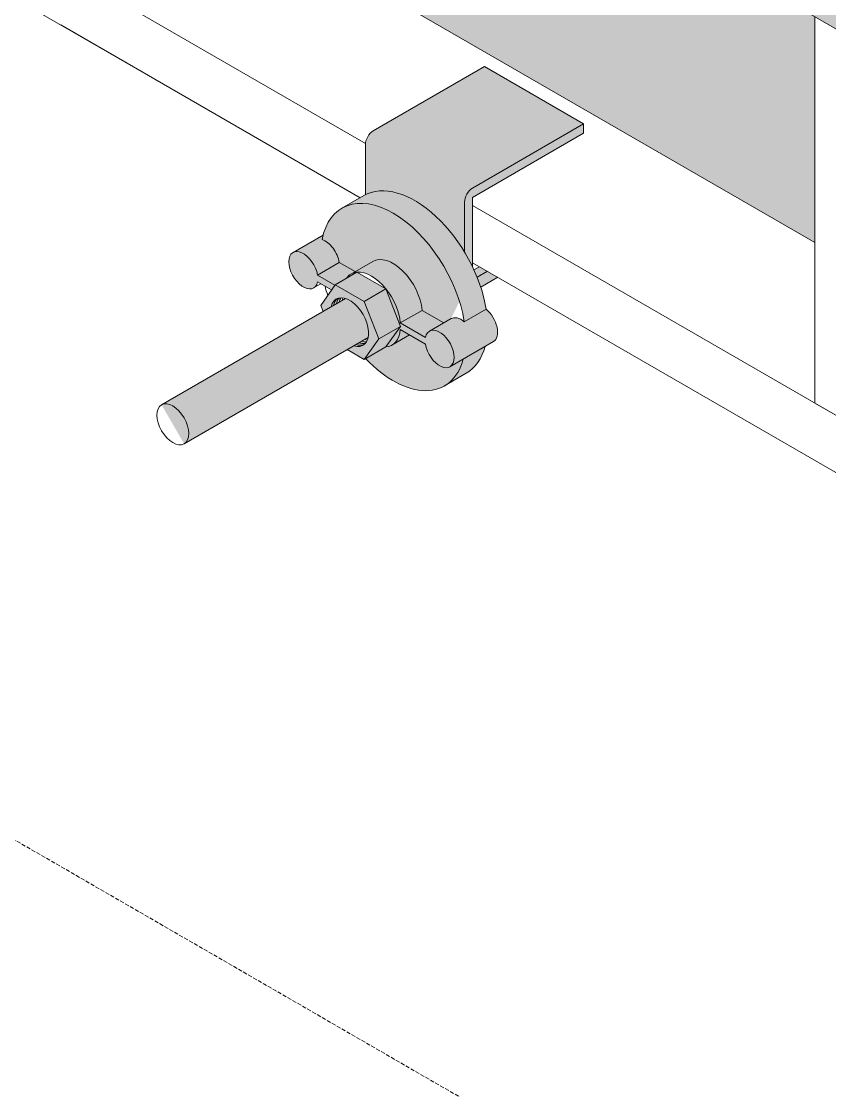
# Model space of a CAD drawing. Extents: x -23436 to 4767, y -4638 to 9755.
# Drawn here: x -16487.9 to -16438.2, y 7803.9 to 7869.7 of the extents above; entities that cross this region are included whole.
import ezdxf

# ---------------------------------------------------------------- set-up
doc = ezdxf.new("R2010")
doc.units = 0
doc.linetypes.add('CABLIN', pattern=[0.35, 0.25, -0.1])
doc.layers.get('0').update_dxf_attribs({"lineweight": 13})
for name, color, linetype, lineweight in [('Demarcação 1', 252, 'Continuous', 9), ('Demarcação 2', 254, 'Continuous', 9), ('Madeira', 100, 'Continuous', 13)]:
    doc.layers.add(name, color=color, linetype=linetype, lineweight=lineweight)

msp = doc.modelspace()

# ---------------------------------------------------------------- hatches: boundary and pattern name
at = {"layer": 'Demarcação 1'}
h = msp.add_hatch(color=9, dxfattribs=at)
h.set_gradient(color1=(192, 192, 192), one_color=1, tint=1, name='CYLINDER')
edge = h.paths.add_edge_path()
edge.add_line((-16681.36753825982, 8030.847396369743), (-16681.36753825982, 8017.407396369741))
edge.add_line((-16681.36753825982, 8017.407396369712), (-16663.44759982811, 8007.061315092633))
edge.add_ellipse((-16662.61499342902, 8002.771448551368), major_axis=(-2.405775771988733, 4.166925868702711), ratio=0.5773502691896255, start_angle=300.8347082678111, end_angle=329.165291732172, ccw=False)
edge.add_line((-16661.78238702947, 8006.09990403494), (-16557.75980249243, 7946.042436850561))
edge.add_ellipse((-16556.78294096186, 7941.715245582785), major_axis=(-2.405775771988733, 4.166925868702711), ratio=0.5773502691896255, start_angle=298.3144101084296, end_angle=331.6855898879626, ccw=False)
edge.add_line((-16555.80607943072, 7944.914454315045), (-16465.19632113874, 7892.600885973994))
edge.add_ellipse((-16464.21945960841, 7888.273694706366), major_axis=(-2.405775771988733, 4.166925868702711), ratio=0.5773502691896255, start_angle=298.3144101104981, end_angle=331.68558988796246, ccw=False)
edge.add_line((-16463.24259807761, 7891.472903438447), (-16419.5699459455, 7866.258485973969))
edge.add_ellipse((-16418.5930844147, 7861.93129470637), major_axis=(-2.405775771988733, 4.166925868702711), ratio=0.5773502691896255, start_angle=239.31726136607142, end_angle=331.68558988665177, ccw=False)
edge.add_line((-16417.65510367379, 7865.152951272858), (-16411.60945555868, 7861.662494706366))
edge.add_line((-16411.6094555588, 7861.662494706379), (-16399.97007413189, 7868.382494706351))
edge.add_line((-16399.97007413184, 7868.382494706351), (-16681.36753825982, 8030.847396369729))
h = msp.add_hatch(color=9, dxfattribs=at)
h.set_gradient(color1=(192, 192, 192), one_color=1, tint=1, name='CYLINDER')
edge = h.paths.add_edge_path(flags=17)
edge.add_ellipse((-16464.21945960841, 7888.273694706366), major_axis=(-2.405775771988732, 4.166925868702717), ratio=0.577350269189626, start_angle=240.02804197552558, end_angle=298.3144101118503, ccw=False)
edge.add_line((-16460.93354015656, 7887.395225832308), (-16422.50464106361, 7865.16859055719))
edge.add_ellipse((-16419.61376863239, 7861.34200239858), major_axis=(2.405775771988732, -4.166925868702717), ratio=0.577350269189626, start_angle=180.0000000000433, end_angle=191.6896421900232, ccw=False)
edge.add_ellipse((-16419.61376863239, 7861.34200239858), major_axis=(2.405775771988732, -4.166925868702717), ratio=0.577350269189626, start_angle=56.293085637272895, end_angle=180.0000000000433, ccw=False)
edge.add_line((-16421.70270033132, 7865.691858278076), (-16420.99886018688, 7866.098220574915))
edge.add_ellipse((-16418.5930844147, 7861.93129470637), major_axis=(-2.405775771988732, 4.166925868702717), ratio=0.577350269189626, start_angle=331.685589888186, end_angle=360, ccw=False)
edge.add_line((-16419.56994594538, 7866.258485973971), (-16463.24259807749, 7891.472903438536))
h = msp.add_hatch(color=9, dxfattribs=at)
h.set_gradient(color1=(192, 192, 192), one_color=1, tint=1, name='CYLINDER')
edge = h.paths.add_edge_path()
edge.add_ellipse((-16464.21945960841, 7888.273694706366), major_axis=(-2.405775771988735, 4.166925868702728), ratio=0.5773502691896261, start_angle=179.9999999999951, end_angle=208.2575950046178, ccw=False)
edge.add_line((-16461.81368383623, 7884.106768837646), (-16462.66693486335, 7883.61414412707))
edge.add_line((-16462.66693486341, 7883.61414412707), (-16422.90558776315, 7860.65791967521))
edge.add_line((-16422.90558776315, 7860.657919675239), (-16422.9035200658, 7860.65911346077))
edge.add_line((-16422.90352006545, 7860.659113460755), (-16423.01604935717, 7860.949140860157))
edge.add_line((-16423.01604935723, 7860.949140860157), (-16422.68394007264, 7861.421616044401))
edge.add_ellipse((-16419.61376863239, 7861.34200239858), major_axis=(2.405775771988735, -4.166925868702728), ratio=0.5773502691896261, start_angle=244.8768740700738, end_angle=250.5264724854313, ccw=False)
edge.add_line((-16422.81335996497, 7861.853558085026), (-16423.00637765116, 7861.964996898208))
edge.add_line((-16423.0063776511, 7861.964996898208), (-16423.35144157653, 7861.765774147887))
edge.add_ellipse((-16423.83259673112, 7862.599159321642), major_axis=(0.4811551543977463, -0.8333851737405428), ratio=0.5773502691896262, start_angle=180.0000000000092, end_angle=360.0000000000122, ccw=False)
edge.add_ellipse((-16423.83259673112, 7862.599159321642), major_axis=(0.4811551543977463, -0.8333851737405428), ratio=0.5773502691896262, start_angle=56.53695903280811, end_angle=180.0000000000092, ccw=False)
edge.add_line((-16424.25583955341, 7863.465980196006), (-16423.76690819683, 7863.74826484623))
edge.add_line((-16423.76690819683, 7863.748264846259), (-16460.96140307692, 7885.260941281447))
h = msp.add_hatch(color=256, dxfattribs=at)
h.dxf.hatch_style = 1
h.set_gradient(color1=(132, 132, 132), tint=1, name='SPHERICAL')
edge = h.paths.add_edge_path()
edge.add_line((-16453.32916367751, 7863.39955568923), (-16459.43856626724, 7866.926820918754))
edge.add_line((-16459.43856626689, 7866.926820918756), (-16466.28109716709, 7862.97628386157))
edge.add_ellipse((-16466.28109716715, 7862.41192142486), major_axis=(-0.3456000000000006, -0.598596759095805), ratio=0.5773502691896261, start_angle=224.9999999998697, end_angle=314.9999999999998)
edge.add_line((-16466.76984937464, 7862.129740206479), (-16466.76984937464, 7859.046478023765))
edge.add_ellipse((-16463.71514807954, 7853.523213046208), major_axis=(-3.15692307692308, 5.467951164817456), ratio=0.5773502691896258, start_angle=271.82644889274303, end_angle=358.1735511072676, ccw=False)
edge.add_line((-16460.66044678467, 7855.51921279421), (-16460.66044678467, 7858.722661600896))
edge.add_ellipse((-16460.17169457765, 7858.884656195336), major_axis=(0.3456000000000006, 0.598596759095805), ratio=0.5773502691896261, start_angle=44.99999999993469, end_angle=134.9999999999675, ccw=False)
edge.add_line((-16460.17169457765, 7859.449018631956), (-16453.32916367744, 7863.39955568923))
h = msp.add_hatch(color=256, dxfattribs=at)
h.dxf.hatch_style = 1
h.set_gradient(color1=(132, 132, 132), tint=1, name='SPHERICAL')
edge = h.paths.add_edge_path()
edge.add_line((-16453.32916367751, 7862.835193252407), (-16453.32916367751, 7863.399555689246))
edge.add_line((-16453.32916367751, 7863.39955568923), (-16460.17169457772, 7859.449018631956))
edge.add_ellipse((-16460.17169457765, 7858.884656195336), major_axis=(0.3456000000000006, 0.598596759095805), ratio=0.5773502691896261, start_angle=44.99999999993486, end_angle=134.9999999999675)
edge.add_line((-16460.66044678467, 7858.602474976808), (-16460.66044678467, 7855.51921279421))
edge.add_ellipse((-16463.71514807954, 7853.523213046208), major_axis=(-3.15692307692308, 5.467951164817456), ratio=0.5773502691896258, start_angle=262.4688479150752, end_angle=271.82644889274303, ccw=False)
edge.add_line((-16460.17169457765, 7854.613482525525), (-16460.17169457765, 7858.884656195336))
edge.add_line((-16460.17169457765, 7858.884656195336), (-16453.32916367744, 7862.835193252406))
h = msp.add_hatch(color=256, dxfattribs=at)
h.dxf.hatch_style = 1
h.set_gradient(color1=(132, 132, 132), tint=1, name='SPHERICAL')
edge = h.paths.add_edge_path()
edge.add_ellipse((-16463.71514807954, 7853.523213046208), major_axis=(-3.15692307692308, 5.467951164817456), ratio=0.5773502691896258, start_angle=271.826448892743, end_angle=358.1735511072677)
edge.add_ellipse((-16463.71514807954, 7853.523213046208), major_axis=(-3.15692307692308, 5.467951164817456), ratio=0.5773502691896258, start_angle=358.1735511072677, end_angle=360.0000000000026)
edge.add_line((-16466.87207115626, 7858.99116421102), (-16468.21144018594, 7858.217879141517))
edge.add_ellipse((-16465.05451710893, 7852.749927976618), major_axis=(3.15692307692308, -5.467951164817456), ratio=0.5773502691896258, start_angle=56.29308563726602, end_angle=180.0000000000024, ccw=False)
edge.add_line((-16460.67639522543, 7851.231756241394), (-16459.3370261961, 7852.005041310955))
edge.add_ellipse((-16463.71514807954, 7853.523213046208), major_axis=(-3.15692307692308, 5.467951164817456), ratio=0.5773502691896258, start_angle=236.2930856372657, end_angle=249.994809911856)
edge.add_ellipse((-16463.71514807954, 7853.523213046208), major_axis=(-3.15692307692308, 5.467951164817456), ratio=0.5773502691896258, start_angle=249.994809911856, end_angle=256.001000546177)
edge.add_ellipse((-16463.71514807954, 7853.523213046208), major_axis=(-3.15692307692308, 5.467951164817456), ratio=0.5773502691896258, start_angle=256.001000546177, end_angle=260.5320794259401)
edge.add_ellipse((-16463.71514807954, 7853.523213046208), major_axis=(-3.15692307692308, 5.467951164817456), ratio=0.5773502691896258, start_angle=260.5320794259401, end_angle=262.4688479150752)
edge.add_ellipse((-16463.71514807954, 7853.523213046208), major_axis=(-3.15692307692308, 5.467951164817456), ratio=0.5773502691896258, start_angle=262.4688479150752, end_angle=271.826448892743)
h = msp.add_hatch(color=256, dxfattribs=at)
h.dxf.hatch_style = 1
h.set_gradient(color1=(132, 132, 132), tint=1, name='SPHERICAL')
edge = h.paths.add_edge_path()
edge.add_ellipse((-16465.05451710893, 7852.749927976618), major_axis=(3.15692307692308, -5.467951164817456), ratio=0.5773502691896258, start_angle=56.29308563726577, end_angle=180.0000000000022)
edge.add_ellipse((-16465.05451710893, 7852.749927976618), major_axis=(3.15692307692308, -5.467951164817456), ratio=0.5773502691896258, start_angle=180.0000000000022, end_angle=210.153771802942)
edge.add_ellipse((-16465.05451710893, 7852.749927976618), major_axis=(3.15692307692308, -5.467951164817456), ratio=0.5773502691896258, start_angle=210.153771802942, end_angle=213.7069143627306)
edge.add_ellipse((-16469.25120673373, 7855.172887861421), major_axis=(0.6313846153846155, -1.093590232963489), ratio=0.5773502691896261, start_angle=56.536959032804816, end_angle=146.7236510024918, ccw=False)
edge.add_line((-16468.37633454739, 7854.873989520956), (-16467.40147303334, 7854.311152963213))
edge.add_line((-16467.40147303322, 7854.311152963211), (-16466.1704537781, 7855.021882261597))
edge.add_ellipse((-16465.05451710893, 7852.749927976618), major_axis=(1.262769230769228, -2.187180465926976), ratio=0.5773502691896268, start_angle=50.739170477262576, end_angle=180, ccw=False)
edge.add_line((-16463.27764329848, 7851.930258755845), (-16461.94201417742, 7851.159132923302))
edge.add_line((-16461.94201417742, 7851.159132923302), (-16461.34772323698, 7851.502246957734))
edge.add_ellipse((-16460.857827484, 7850.326968092017), major_axis=(0.6313846153846155, -1.093590232963489), ratio=0.5773502691896261, start_angle=123.276348997522, end_angle=180, ccw=False)
h = msp.add_hatch(color=256, dxfattribs=at)
h.dxf.hatch_style = 1
h.set_gradient(color1=(132, 132, 132), tint=1, name='SPHERICAL')
edge = h.paths.add_edge_path()
edge.add_ellipse((-16469.25120673373, 7855.172887861421), major_axis=(0.6313846153846155, -1.093590232963489), ratio=0.5773502691896261, start_angle=56.53695903280461, end_angle=146.7236510024917)
edge.add_ellipse((-16465.05451710893, 7852.749927976618), major_axis=(3.15692307692308, -5.467951164817456), ratio=0.5773502691896258, start_angle=210.1537718029421, end_angle=213.7069143627307, ccw=False)
edge.add_line((-16469.37003989143, 7856.562399816246), (-16471.22196037832, 7855.493193024782))
edge.add_ellipse((-16470.59057576277, 7854.399602791744), major_axis=(0.6313846153846155, -1.093590232963489), ratio=0.5773502691896261, start_angle=56.53695903281192, end_angle=180.0000000000038, ccw=False)
edge.add_line((-16469.71570357667, 7854.100704451279), (-16468.3763345474, 7854.873989520927))
h = msp.add_hatch(color=256, dxfattribs=at)
h.dxf.hatch_style = 1
h.set_gradient(color1=(132, 132, 132), tint=1, name='SPHERICAL')
edge = h.paths.add_edge_path()
edge.add_ellipse((-16470.59057576277, 7854.399602791744), major_axis=(0.6313846153846155, -1.093590232963489), ratio=0.5773502691896261, start_angle=56.53695903281174, end_angle=180.0000000000032)
edge.add_ellipse((-16470.59057576277, 7854.399602791744), major_axis=(0.6313846153846155, -1.093590232963489), ratio=0.5773502691896261, start_angle=180.0000000000032, end_angle=360.0000000000787)
edge.add_ellipse((-16470.59057576277, 7854.399602791744), major_axis=(0.6313846153846155, -1.093590232963489), ratio=0.5773502691896261, start_angle=360.0000000000787, end_angle=393.4630409671884)
edge.add_line((-16469.71570357667, 7853.688285747525), (-16468.84890014607, 7853.187836553549))
edge.add_line((-16468.84890014606, 7853.187836553565), (-16468.64269079417, 7853.481200232591))
edge.add_line((-16468.64269079406, 7853.481200232589), (-16469.71570357667, 7854.100704451306))
h = msp.add_hatch(color=256, dxfattribs=at)
h.dxf.hatch_style = 1
h.set_gradient(color1=(132, 132, 132), tint=1, name='SPHERICAL')
edge = h.paths.add_edge_path()
edge.add_line((-16468.37633454739, 7854.873989520956), (-16469.71570357672, 7854.100704451308))
edge.add_line((-16469.71570357667, 7854.100704451279), (-16468.64269079406, 7853.481200232562))
edge.add_line((-16468.64269079406, 7853.481200232589), (-16468.6261678537, 7853.504706589632))
edge.add_line((-16468.62616785369, 7853.504706589634), (-16467.94045627732, 7853.900602352644))
edge.add_ellipse((-16466.3938861382, 7851.976642907142), major_axis=(1.262769230769228, -2.187180465926976), ratio=0.5773502691896268, start_angle=179.9999999999906, end_angle=194.9999999998853, ccw=False)
edge.add_line((-16467.65665536896, 7854.163823373103), (-16467.40147303316, 7854.311152963197))
edge.add_line((-16467.40147303322, 7854.311152963211), (-16468.37633454739, 7854.873989520955))
h = msp.add_hatch(color=256, dxfattribs=at)
h.dxf.hatch_style = 1
h.set_gradient(color1=(132, 132, 132), tint=1, name='SPHERICAL')
edge = h.paths.add_edge_path()
edge.add_ellipse((-16465.05451710893, 7852.749927976618), major_axis=(1.262769230769228, -2.187180465926976), ratio=0.5773502691896268, start_angle=50.73917047726238, end_angle=180)
edge.add_line((-16466.3172863398, 7854.937108442549), (-16467.65665536907, 7854.163823373076))
edge.add_ellipse((-16466.3938861382, 7851.976642907142), major_axis=(1.262769230769228, -2.187180465926976), ratio=0.5773502691896268, start_angle=165.000000000028, end_angle=179.9999999999906, ccw=False)
edge.add_ellipse((-16466.3938861382, 7851.976642907142), major_axis=(1.262769230769228, -2.187180465926976), ratio=0.5773502691896268, start_angle=104.99999999997391, end_angle=165.000000000028, ccw=False)
edge.add_ellipse((-16466.3938861382, 7851.976642907142), major_axis=(1.262769230769228, -2.187180465926976), ratio=0.5773502691896268, start_angle=50.739170477262576, end_angle=104.99999999997391, ccw=False)
edge.add_line((-16464.61701232798, 7851.156973686315), (-16463.27764329848, 7851.930258755861))
h = msp.add_hatch(color=256, dxfattribs=at)
h.dxf.hatch_style = 1
h.set_gradient(color1=(132, 132, 132), tint=1, name='SPHERICAL')
edge = h.paths.add_edge_path()
edge.add_line((-16459.25528418957, 7854.334484049101), (-16459.74403639677, 7854.616665267455))
edge.add_line((-16459.74403639671, 7854.616665267515), (-16460.08192984432, 7854.421582394496))
edge.add_ellipse((-16463.71514807954, 7853.523213046208), major_axis=(-3.15692307692308, 5.467951164817456), ratio=0.5773502691896258, start_angle=256.0010005461772, end_angle=260.5320794259402, ccw=False)
edge.add_line((-16459.88831044987, 7853.969006167243), (-16459.25528418957, 7854.334484049117))
h = msp.add_hatch(color=256, dxfattribs=at)
h.dxf.hatch_style = 1
h.set_gradient(color1=(132, 132, 132), tint=1, name='SPHERICAL')
edge = h.paths.add_edge_path()
edge.add_line((-16458.62263483668, 7853.96922377501), (-16459.25528418957, 7854.334484049101))
edge.add_line((-16459.25528418957, 7854.334484049101), (-16459.88831044993, 7853.969006167226))
edge.add_ellipse((-16463.71514807954, 7853.523213046208), major_axis=(-3.15692307692308, 5.467951164817456), ratio=0.5773502691896258, start_angle=249.99480991185618, end_angle=256.0010005461772, ccw=False)
edge.add_line((-16459.66870857855, 7853.365272818553), (-16458.62263483668, 7853.969223775026))
h = msp.add_hatch(color=256, dxfattribs=at)
h.dxf.hatch_style = 1
h.set_gradient(color1=(132, 132, 132), tint=1, name='SPHERICAL')
h.paths.add_polyline_path([(-16467.2867988243, 7854.277991659077), (-16468.62616785369, 7853.504706589634), (-16466.84034248113, 7852.473659830208), (-16465.50097345198, 7853.246944899684)])
h = msp.add_hatch(color=256, dxfattribs=at)
h.dxf.hatch_style = 1
h.set_gradient(color1=(132, 132, 132), tint=1, name='SPHERICAL')
edge = h.paths.add_edge_path()
edge.add_line((-16465.94742979492, 7850.172311078071), (-16466.84034248114, 7852.47365983021))
edge.add_line((-16466.84034248113, 7852.473659830208), (-16468.62616785369, 7853.504706589618))
edge.add_line((-16468.62616785369, 7853.504706589634), (-16468.64269079405, 7853.481200232591))
edge.add_line((-16468.64269079406, 7853.481200232589), (-16468.84890014607, 7853.187836553563))
edge.add_line((-16468.84890014606, 7853.187836553565), (-16469.51908053968, 7852.234404597008))
edge.add_line((-16469.51908053956, 7852.234404596978), (-16469.37141660494, 7851.853822914867))
edge.add_line((-16469.37141660506, 7851.853822914894), (-16468.86712344058, 7852.144976709078))
edge.add_ellipse((-16467.73325516759, 7851.203357837581), major_axis=(-0.8208000000000009, 1.421667302852536), ratio=0.5773502691896264, start_angle=355.3200786188029, end_angle=392.6368975035609, ccw=False)
edge.add_ellipse((-16467.73325516759, 7851.203357837581), major_axis=(-0.8208000000000009, 1.421667302852536), ratio=0.5773502691896264, start_angle=349.0253361099256, end_angle=355.3200786188029, ccw=False)
edge.add_ellipse((-16467.73325516759, 7851.203357837581), major_axis=(-0.8208000000000009, 1.421667302852536), ratio=0.5773502691896264, start_angle=342.5928085264702, end_angle=349.0253361099256, ccw=False)
edge.add_ellipse((-16467.73325516759, 7851.203357837581), major_axis=(-0.8208000000000009, 1.421667302852536), ratio=0.5773502691896264, start_angle=335.92411531679977, end_angle=342.5928085264702, ccw=False)
edge.add_ellipse((-16467.73325516759, 7851.203357837581), major_axis=(-0.8208000000000009, 1.421667302852536), ratio=0.5773502691896264, start_angle=328.8867134268062, end_angle=335.92411531679977, ccw=False)
edge.add_line((-16467.98031051024, 7852.656978393217), (-16467.98178689447, 7852.656126002414))
edge.add_ellipse((-16467.73325516759, 7851.203357837581), major_axis=(-0.8208000000000009, 1.421667302852536), ratio=0.5773502691896264, start_angle=212.6368975035226, end_angle=327.36310249634704, ccw=False)
edge.add_ellipse((-16466.88498811561, 7851.693105048249), major_axis=(-0.8208000000000009, 1.421667302852536), ratio=0.5773502691896264, start_angle=147.3631024964393, end_angle=148.8867134268343, ccw=False)
edge.add_ellipse((-16467.73325516759, 7851.203357837581), major_axis=(-0.8208000000000009, 1.421667302852536), ratio=0.5773502691896264, start_angle=204.0758846831674, end_angle=211.1132865732151, ccw=False)
edge.add_ellipse((-16467.73325516759, 7851.203357837581), major_axis=(-0.8208000000000009, 1.421667302852536), ratio=0.5773502691896264, start_angle=197.407191473494, end_angle=204.0758846831674, ccw=False)
edge.add_ellipse((-16467.73325516759, 7851.203357837581), major_axis=(-0.8208000000000009, 1.421667302852536), ratio=0.5773502691896264, start_angle=190.974663889962, end_angle=197.407191473494, ccw=False)
edge.add_ellipse((-16467.73325516759, 7851.203357837581), major_axis=(-0.8208000000000009, 1.421667302852536), ratio=0.5773502691896264, start_angle=184.679921381206, end_angle=190.974663889962, ccw=False)
edge.add_ellipse((-16467.73325516759, 7851.203357837581), major_axis=(-0.8208000000000009, 1.421667302852536), ratio=0.5773502691896264, start_angle=147.3631024964393, end_angle=184.679921381206, ccw=False)
edge.add_line((-16467.48472344023, 7849.750589672662), (-16467.89742530618, 7849.512316139266))
edge.add_line((-16467.89742530624, 7849.512316139253), (-16466.8403424809, 7848.902009085619))
edge.add_line((-16466.84034248113, 7848.902009085617), (-16465.94742979503, 7850.172311078055))
h = msp.add_hatch(color=256, dxfattribs=at)
h.dxf.hatch_style = 1
h.set_gradient(color1=(132, 132, 132), tint=1, name='SPHERICAL')
h.paths.add_polyline_path([(-16465.50097345198, 7853.246944899684), (-16466.84034248113, 7852.473659830208), (-16465.94742979492, 7850.172311078071), (-16464.60806076552, 7850.945596147749)])
h = msp.add_hatch(color=256, dxfattribs=at)
h.dxf.hatch_style = 1
h.set_gradient(color1=(132, 132, 132), tint=1, name='SPHERICAL')
edge = h.paths.add_edge_path()
edge.add_ellipse((-16462.19719651316, 7849.553683022543), major_axis=(0.6313846153846155, -1.093590232963489), ratio=0.5773502691896261, start_angle=360.0000000000039, end_angle=540.0000000000034)
edge.add_ellipse((-16462.19719651316, 7849.553683022543), major_axis=(0.6313846153846155, -1.093590232963489), ratio=0.5773502691896261, start_angle=180.0000000000032, end_angle=213.4630409671917)
edge.add_line((-16463.0720686995, 7850.265000066733), (-16464.61701232792, 7851.156973686315))
edge.add_ellipse((-16466.3938861382, 7851.976642907142), major_axis=(1.262769230769228, -2.187180465926976), ratio=0.5773502691896268, start_angle=50.73917047726238, end_angle=104.9999999999736)
edge.add_line((-16465.50097345198, 7853.246944899684), (-16464.6080607657, 7850.94559614772))
edge.add_line((-16464.60806076552, 7850.945596147749), (-16465.50097345186, 7849.675294155122))
edge.add_ellipse((-16466.3938861382, 7851.976642907142), major_axis=(1.262769230769228, -2.187180465926976), ratio=0.5773502691896268, start_angle=345.000000000011, end_angle=360.0000000000275)
edge.add_ellipse((-16466.3938861382, 7851.976642907142), major_axis=(1.262769230769228, -2.187180465926976), ratio=0.5773502691896268, start_angle=360.0000000000275, end_angle=399.2608295227374)
edge.add_line((-16464.61701232798, 7850.744554982621), (-16463.07206869956, 7849.852581362908))
edge.add_ellipse((-16462.19719651316, 7849.553683022543), major_axis=(0.6313846153846155, -1.093590232963489), ratio=0.5773502691896261, start_angle=236.5369590328082, end_angle=360.0000000000039)
h = msp.add_hatch(color=256, dxfattribs=at)
h.dxf.hatch_style = 1
h.set_gradient(color1=(132, 132, 132), tint=1, name='SPHERICAL')
edge = h.paths.add_edge_path()
edge.add_ellipse((-16467.73325516759, 7851.203357837581), major_axis=(-0.8208000000000009, 1.421667302852536), ratio=0.5773502691896264, start_angle=212.6368975035515, end_angle=327.3631024963466)
edge.add_line((-16467.98178689401, 7852.656126002385), (-16479.31329039773, 7846.113879404158))
edge.add_ellipse((-16478.6220903982, 7844.916685885994), major_axis=(0.6912000000000004, -1.197193518191609), ratio=0.5773502691896258, start_angle=0, end_angle=179.9999999999757, ccw=False)
edge.add_ellipse((-16478.6220903982, 7844.916685885994), major_axis=(0.6912000000000004, -1.197193518191609), ratio=0.5773502691896258, start_angle=179.9999999999754, end_angle=359.9999999999752)
edge.add_line((-16477.93089039785, 7843.7194923678), (-16466.59938689447, 7850.261738966012))
h = msp.add_hatch(color=256, dxfattribs=at)
h.dxf.hatch_style = 1
h.set_gradient(color1=(132, 132, 132), tint=1, name='SPHERICAL')
edge = h.paths.add_edge_path(flags=17)
edge.add_line((-16463.27764329848, 7851.930258755845), (-16464.61701232798, 7851.156973686313))
edge.add_line((-16464.61701232798, 7851.156973686315), (-16463.07206869956, 7850.265000066733))
edge.add_ellipse((-16462.19719651316, 7849.553683022543), major_axis=(0.6313846153846155, -1.093590232963489), ratio=0.5773502691896261, start_angle=540.0000000000032, end_angle=573.4630409671917, ccw=False)
edge.add_line((-16462.82858112836, 7850.647273255436), (-16461.94201417737, 7851.159132923302))
edge.add_line((-16461.94201417742, 7851.159132923302), (-16463.27764329848, 7851.930258755845))
h = msp.add_hatch(color=256, dxfattribs=at)
h.dxf.hatch_style = 1
h.set_gradient(color1=(132, 132, 132), tint=1, name='SPHERICAL')
edge = h.paths.add_edge_path()
edge.add_ellipse((-16459.5184584545, 7851.10025316158), major_axis=(0.6313846153846155, -1.093590232963489), ratio=0.5773502691896261, start_angle=-2.518090105059784e-11, end_angle=123.276348997522)
edge.add_line((-16459.33702619616, 7852.005041310953), (-16460.67639522549, 7851.231756241392))
edge.add_ellipse((-16460.857827484, 7850.326968092017), major_axis=(0.6313846153846155, -1.093590232963489), ratio=0.5773502691896261, start_angle=123.276348997522, end_angle=180)
edge.add_line((-16461.48921209933, 7851.420558324939), (-16462.82858112837, 7850.647273255436))
edge.add_ellipse((-16462.19719651316, 7849.553683022543), major_axis=(0.6313846153846155, -1.093590232963489), ratio=0.5773502691896261, start_angle=360.0000000000037, end_angle=540.0000000000032, ccw=False)
edge.add_line((-16461.51277745245, 7848.4907122407), (-16460.7389943263, 7848.937456137048))
edge.add_line((-16460.73899432619, 7848.937456137077), (-16458.88707383918, 7850.006662928658))
h = msp.add_hatch(color=256, dxfattribs=at)
h.dxf.hatch_style = 1
h.set_gradient(color1=(132, 132, 132), tint=1, name='SPHERICAL')
edge = h.paths.add_edge_path()
edge.add_line((-16464.04693021355, 7850.415417920576), (-16464.61701232792, 7850.744554982502))
edge.add_ellipse((-16466.3938861382, 7851.976642907142), major_axis=(1.262769230769228, -2.187180465926976), ratio=0.5773502691896268, start_angle=360.0000000000275, end_angle=399.26082952273765, ccw=False)
edge.add_line((-16465.13111690732, 7849.789462441184), (-16464.04693021355, 7850.415417920549))
h = msp.add_hatch(color=256, dxfattribs=at)
h.dxf.hatch_style = 1
h.set_gradient(color1=(132, 132, 132), tint=1, name='SPHERICAL')
h.paths.add_polyline_path([(-16464.60806076552, 7850.945596147749), (-16465.94742979492, 7850.172311078071), (-16466.84034248113, 7848.902009085617), (-16465.50097345198, 7849.675294155093)])
h = msp.add_hatch(color=256, dxfattribs=at)
h.dxf.hatch_style = 1
h.set_gradient(color1=(132, 132, 132), tint=1, name='SPHERICAL')
edge = h.paths.add_edge_path()
edge.add_ellipse((-16463.71514807954, 7853.523213046208), major_axis=(-3.15692307692308, 5.467951164817456), ratio=0.5773502691896258, start_angle=179.9999999999974, end_angle=210.153771802964)
edge.add_line((-16459.39962529703, 7849.710741206723), (-16460.73899432619, 7848.937456137075))
edge.add_ellipse((-16465.05451710893, 7852.749927976618), major_axis=(3.15692307692308, -5.467951164817456), ratio=0.5773502691896258, start_angle=360.0000000000268, end_angle=390.1537718029655, ccw=False)
edge.add_line((-16461.89759403197, 7847.28197681189), (-16460.55822500264, 7848.055261881436))
h = msp.add_hatch(color=256, dxfattribs=at)
h.dxf.hatch_style = 1
h.set_gradient(color1=(132, 132, 132), tint=1, name='SPHERICAL')
edge = h.paths.add_edge_path()
edge.add_ellipse((-16462.19719651316, 7849.553683022543), major_axis=(0.6313846153846155, -1.093590232963489), ratio=0.5773502691896261, start_angle=236.53695903280828, end_angle=360.0000000000037, ccw=False)
edge.add_line((-16463.0720686995, 7849.852581362891), (-16464.04693021355, 7850.415417920547))
edge.add_line((-16464.04693021355, 7850.415417920576), (-16465.13111690732, 7849.789462441211))
edge.add_ellipse((-16466.3938861382, 7851.976642907142), major_axis=(1.262769230769228, -2.187180465926976), ratio=0.5773502691896268, start_angle=345.0000000000109, end_angle=360.0000000000275, ccw=False)
edge.add_line((-16465.50097345198, 7849.675294155093), (-16466.74654392174, 7848.956163709036))
edge.add_ellipse((-16465.05451710893, 7852.749927976618), major_axis=(3.15692307692308, -5.467951164817456), ratio=0.5773502691896258, start_angle=292.7288384360598, end_angle=360.0000000000268)
edge.add_ellipse((-16465.05451710893, 7852.749927976618), major_axis=(3.15692307692308, -5.467951164817456), ratio=0.5773502691896258, start_angle=360.0000000000268, end_angle=390.1537718029654)
edge.add_line((-16460.73899432619, 7848.937456137077), (-16461.56581189778, 7848.460092789506))
h = msp.add_hatch(color=256, dxfattribs=at)
h.dxf.hatch_style = 1
h.set_gradient(color1=(132, 132, 132), tint=1, name='SPHERICAL')
edge = h.paths.add_edge_path()
edge.add_ellipse((-16478.6220903982, 7844.916685885994), major_axis=(0.6912000000000011, -1.19719351819161), ratio=0.5773502691896258, start_angle=0, end_angle=179.9999999999754)
edge.add_ellipse((-16478.6220903982, 7844.916685885994), major_axis=(0.6912000000000011, -1.19719351819161), ratio=0.5773502691896258, start_angle=179.9999999999754, end_angle=359.9999999999752)
at = {"layer": 'Demarcação 2'}
h = msp.add_hatch(color=256, dxfattribs=at)
h.dxf.hatch_style = 1
edge = h.paths.add_edge_path()
edge.add_line((-16462.66693486341, 7883.61414412707), (-16463.02311060663, 7883.40850596617))
edge.add_ellipse((-16465.24014382551, 7887.684402398603), major_axis=(2.405775771988733, -4.166925868702711), ratio=0.577350269189626, start_angle=292.72883843605797, end_angle=359.99999999995185, ccw=False)
edge.add_line((-16466.52957565976, 7884.793313215323), (-16466.60105611568, 7884.752043954806))
edge.add_line((-16466.60105611569, 7884.752043954806), (-16467.40662032749, 7885.217136669304))
edge.add_line((-16467.40662032748, 7885.217136669304), (-16474.52879066315, 7881.10514970883))
edge.add_line((-16474.52879066309, 7881.105149708847), (-16474.52879066309, 7876.556254995592))
edge.add_line((-16474.52879066309, 7876.556254995592), (-16439.09425564422, 7856.098116663909))
edge.add_line((-16439.09425564434, 7856.098116663938), (-16439.09425564434, 7870.004451434228))
edge.add_line((-16439.09425564434, 7870.004451434199), (-16462.66693486335, 7883.614144127087))
h.paths.add_polyline_path([(-16468.53196295617, 7887.000319675262), (-16474.52879066309, 7890.462589765853), (-16474.52879066309, 7883.538049584442)])

# ---------------------------------------------------------------- linework, layer by layer
at = {"color": 106, "linetype": 'CABLIN'}
msp.add_line((-16347.6691884432, 7738.113324670776), (-16681.36753825982, 7930.774156765357), dxfattribs=at)
at = {"extrusion": (-1e-16, 0.816496580927726, 0.5773502691896261)}
msp.add_line((-16422.90558776315, 7860.657919675243), (-16462.66693486341, 7883.614144127074), dxfattribs=at)
at = {"extrusion": (-9.999999999999996e-17, 0.8164965809277259, 0.577350269189626)}
for p, q in [((-16466.28109716715, 7862.976283861572), (-16459.43856626689, 7866.926820918759)), ((-16453.32916367751, 7863.399555689233), (-16459.43856626689, 7866.926820918759)), ((-16453.32916367751, 7863.399555689233), (-16460.17169457765, 7859.44901863196)), ((-16453.32916367751, 7862.835193252411), (-16453.32916367751, 7863.399555689233)), ((-16460.17169457765, 7858.88465619534), (-16453.32916367751, 7862.835193252411)), ((-16466.76984937464, 7859.046478023798), (-16466.76984937464, 7862.129740206483)), ((-16468.21144018599, 7858.217879141521), (-16466.87207115626, 7858.991164211024)), ((-16460.66044678467, 7855.519212794214), (-16460.66044678467, 7858.602474976986)), ((-16460.17169457765, 7854.613482525529), (-16460.17169457765, 7858.88465619534)), ((-16471.22196037832, 7855.493193024784), (-16469.37003989143, 7856.56239981625)), ((-16469.71570357667, 7854.100704451283), (-16468.37633454739, 7854.87398952096)), ((-16468.37633454739, 7854.87398952096), (-16467.40147303322, 7854.311152963215)), ((-16467.65665536896, 7854.163823373106), (-16466.3172863398, 7854.937108442553)), ((-16459.74403639671, 7854.616665267518), (-16460.08192984432, 7854.4215823945)), ((-16469.71570357667, 7854.100704451283), (-16468.64269079406, 7853.481200232593)), ((-16468.62616785369, 7853.504706589638), (-16467.2867988243, 7854.277991659081)), ((-16467.2867988243, 7854.277991659081), (-16465.50097345198, 7853.246944899687)), ((-16459.88831044987, 7853.969006167246), (-16459.25528418957, 7854.334484049105)), ((-16459.66870857855, 7853.365272818557), (-16458.62263483668, 7853.969223775013)), ((-16469.95919114781, 7853.306012558825), (-16469.50638906958, 7853.567437960492)), ((-16469.71570357667, 7853.688285747528), (-16468.84890014606, 7853.187836553569)), ((-16469.51908053956, 7852.234404596982), (-16468.62616785369, 7853.504706589638)), ((-16468.62616785369, 7853.504706589638), (-16466.84034248113, 7852.473659830212)), ((-16466.84034248113, 7852.473659830212), (-16465.50097345198, 7853.246944899687)), ((-16465.50097345198, 7853.246944899687), (-16464.60806076552, 7850.945596147752)), ((-16467.98178689401, 7852.656126002388), (-16479.31329039773, 7846.113879404162)), ((-16469.37141660506, 7851.853822914898), (-16469.51908053956, 7852.234404596982)), ((-16466.84034248113, 7852.473659830212), (-16465.94742979492, 7850.172311078075)), ((-16464.61701232798, 7851.156973686318), (-16463.27764329848, 7851.930258755849)), ((-16463.27764329848, 7851.930258755849), (-16461.94201417742, 7851.159132923305)), ((-16459.33702619616, 7852.005041310957), (-16460.67639522543, 7851.231756241397)), ((-16462.82858112836, 7850.647273255439), (-16461.48921209933, 7851.42055832503)), ((-16465.94742979492, 7850.172311078075), (-16464.60806076552, 7850.945596147752)), ((-16464.60806076552, 7850.945596147752), (-16465.50097345198, 7849.675294155097)), ((-16464.61701232798, 7851.156973686318), (-16463.0720686995, 7850.265000066736)), ((-16464.61701232798, 7850.744554982624), (-16463.0720686995, 7849.852581362895)), ((-16466.59938689412, 7850.261738966032), (-16477.93089039785, 7843.719492367803)), ((-16465.94742979492, 7850.172311078075), (-16466.84034248113, 7848.902009085621)), ((-16465.13111690732, 7849.789462441187), (-16464.04693021355, 7850.41541792058)), ((-16461.56581189808, 7848.460092789508), (-16458.88707383953, 7850.006662928661)), ((-16466.84034248113, 7848.902009085621), (-16467.89742530624, 7849.512316139257)), ((-16466.84034248113, 7848.902009085621), (-16465.50097345198, 7849.675294155097)), ((-16461.89759403197, 7847.281976811893), (-16460.5582250027, 7848.055261881454))]:
    msp.add_line(p, q, dxfattribs=at)
for centre, major_axis, ratio, start_param, end_param in [((-16466.28109716715, 7862.411921424864), (-0.3455999999999994, -0.5985967590958042), 0.577350269189626, 3.926990816984967, 5.497787143782136), ((-16463.71514807954, 7853.52321304621), (-3.156923076923073, 5.467951164817439), 0.577350269189626, 4.124092344067211, 6.283185307179627), ((-16460.17169457765, 7858.88465619534), (0.3455999999999994, 0.5985967590958042), 0.577350269189626, 0.7853981633963116, 2.356194490191775), ((-16465.05451710893, 7852.74992797662), (3.156923076923073, -5.467951164817439), 0.577350269189626, 0.9824996904774184, 3.729889289907212), ((-16469.25120673373, 7855.172887861423), (0.631384615384615, -1.093590232963488), 0.5773502691896258, 0.9867560841875896, 2.56081080054056), ((-16470.59057576277, 7854.399602791746), (0.631384615384615, -1.093590232963488), 0.5773502691896258, 0.986756084187714, 6.867225549786768), ((-16465.05451710893, 7852.74992797662), (1.262769230769227, -2.187180465926974), 0.577350269189626, 0.8855655845589316, 3.141592653589792), ((-16466.3938861382, 7851.976642907146), (1.262769230769227, -2.187180465926974), 0.577350269189626, 2.879793265791125, 3.403392041386938), ((-16466.3938861382, 7851.976642907146), (1.262769230769227, -2.187180465926974), 0.577350269189626, 1.83259571459358, 2.879793265791125), ((-16465.05451710893, 7852.74992797662), (3.156923076923073, -5.467951164817439), 0.577350269189626, 4.273907714514356, 4.372511808277698), ((-16466.3938861382, 7851.976642907146), (1.262769230769227, -2.187180465926974), 0.577350269189626, 0.8855655845589316, 1.83259571459358), ((-16467.73325516759, 7851.203357837585), (-0.8207999999999966, 1.421667302852531), 0.5773502691896261, 2.571971334516736, 6.852806626252642), ((-16467.59931826426, 7851.280686344529), (-0.8207999999999966, 1.421667302852531), 0.5773502691896261, 0.0816800368335862, 0.5696213190730559), ((-16467.42073572693, 7851.383791020446), (0.8207999999999966, -1.421667302852531), 0.5773502691896261, 3.333136672768707, 3.711213972662897), ((-16467.24215318971, 7851.486895696333), (-0.8207999999999966, 1.421667302852531), 0.5773502691896261, 0.3038128047376282, 0.5696213190730047), ((-16467.0635706526, 7851.590000372278), (0.8207999999999966, -1.421667302852531), 0.5773502691896261, 3.561796111641442, 3.711213972662897), ((-16466.88498811561, 7851.693105048253), (-0.8207999999999966, 1.421667302852531), 0.5773502691896261, 0.5430292918183452, 0.5696213190731072), ((-16459.5184584545, 7851.100253161581), (0.631384615384615, -1.093590232963488), 0.5773502691896258, -4.395e-13, 2.151578179844368), ((-16460.857827484, 7850.32696809202), (0.631384615384615, -1.093590232963488), 0.5773502691896258, 2.151578179844368, 3.141592653589792), ((-16466.3938861382, 7851.976642907146), (1.262769230769227, -2.187180465926974), 0.577350269189626, 6.021385919380628, 6.968416049415553), ((-16462.19719651316, 7849.553683022546), (0.631384615384615, -1.093590232963488), 0.5773502691896258, 4.128348737777444, 10.00881820337662), ((-16467.24215318971, 7851.486895696333), (-0.8207999999999966, 1.421667302852531), 0.5773502691896261, 2.571971334516736, 2.837779848851944), ((-16467.0635706526, 7851.590000372278), (0.8207999999999966, -1.421667302852531), 0.5773502691896261, 5.713563988106526, 5.862981849127713), ((-16466.88498811561, 7851.693105048253), (-0.8207999999999966, 1.421667302852531), 0.5773502691896261, 2.571971334516736, 2.598563361771502), ((-16467.59931826426, 7851.280686344529), (-0.8207999999999966, 1.421667302852531), 0.5773502691896261, 2.571971334516502, 3.059912616755841), ((-16467.42073572693, 7851.383791020446), (0.8207999999999966, -1.421667302852531), 0.5773502691896261, 5.713563988106526, 6.091641288000075), ((-16463.71514807954, 7853.52321304621), (-3.156923076923073, 5.467951164817439), 0.577350269189626, 3.141592653589748, 3.667875253446552), ((-16465.05451710893, 7852.74992797662), (3.156923076923073, -5.467951164817439), 0.577350269189626, 5.109082046247772, 6.809467907036361)]:
    msp.add_ellipse(centre, major_axis=major_axis, ratio=ratio, start_param=start_param, end_param=end_param)
msp.add_ellipse((-16478.6220903982, 7844.916685885997), major_axis=(0.6911999999999988, -1.197193518191608), ratio=0.577350269189626)
at = {"layer": 'Madeira', "extrusion": (-9.999999999999996e-17, 0.8164965809277259, 0.577350269189626)}
for p, q in [((-16509.04691529342, 7886.608960900063), (-16466.76643404805, 7862.198313671412)), ((-16467.09648099051, 7858.861601133089), (-16509.04691529342, 7883.081695670306)), ((-16439.09425564434, 7856.098116663941), (-16474.52879066309, 7876.556254995596)), ((-16439.09425564434, 7846.221774020974), (-16439.09425564434, 7870.004451434492)), ((-16467.09648099051, 7858.861601133089), (-16485.52571532407, 7869.501724536371)), ((-16460.17169457765, 7858.390839063082), (-16434.81767383157, 7843.752688360242)), ((-16434.81767383157, 7840.225423130745), (-16460.17169457765, 7854.863573833502)), ((-16434.81767383157, 7843.752688360242), (-16439.09425564434, 7846.221774020974))]:
    msp.add_line(p, q, dxfattribs=at)

doc.saveas('drawing.dxf')
